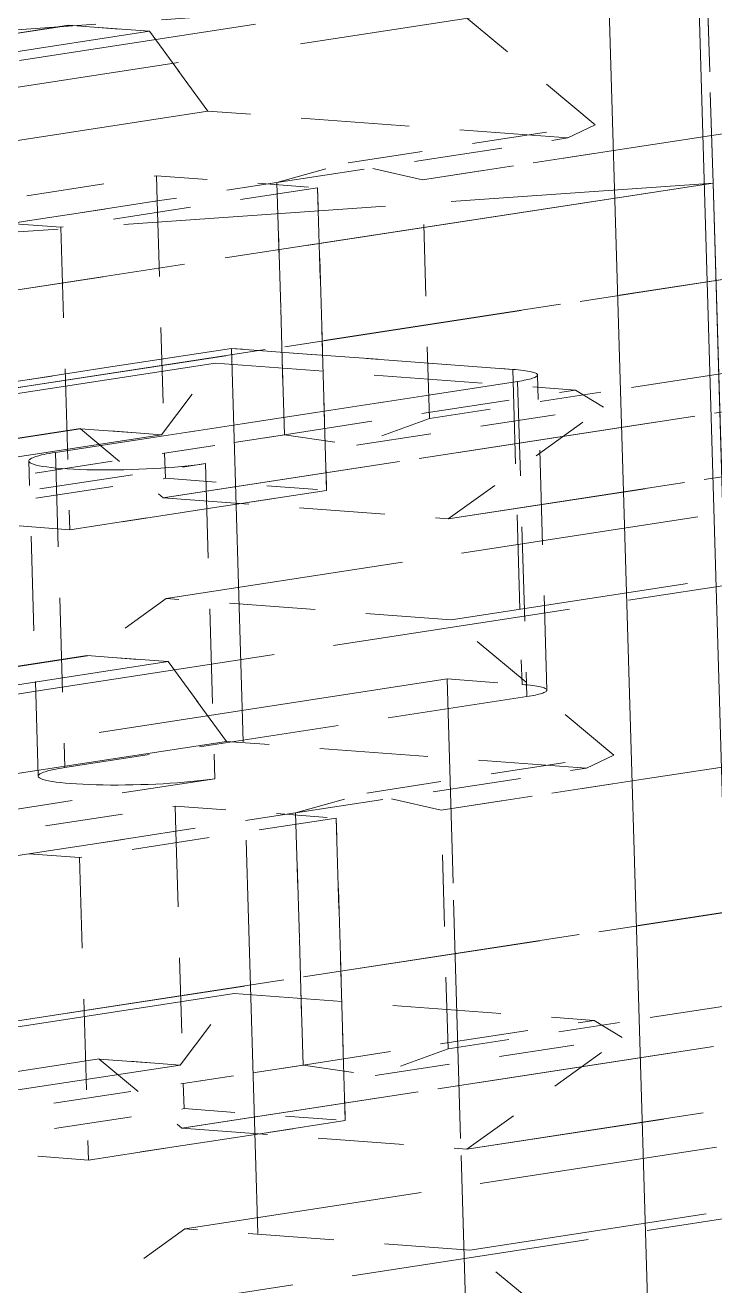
# Model space of a CAD drawing. Extents: x 23 to 417, y 3 to 294.
# Drawn here: x 330.152 to 331.509, y 146.297 to 148.779 of the extents above; entities that cross this region are included whole.
import ezdxf

# ---------------------------------------------------------------- set-up
doc = ezdxf.new("R2010")
doc.units = 0
doc.linetypes.add('DASHED', pattern=[15, 12, -3])
doc.layers.get('0').update_dxf_attribs({"lineweight": 13})

# ---------------------------------------------------------------- blocks, each defined once
blk = doc.blocks.new('BLOCK3535')
at = {"color": 7, "linetype": 'DASHED', "lineweight": 13}
for p, q in [((-41.8949, 43.7932), (-40.9729, 12.6494)), ((-40.9729, 12.6494), (-41.8949, 43.7932)), ((-41.3333, 12.8855), (-42.2406, 43.5328)), ((-41.3333, 12.8855), (-42.2406, 43.5328))]:
    blk.add_line(p, q, dxfattribs=at)
at = {"color": 7, "linetype": 'DASHED', "lineweight": 13, "ltscale": 0.078413}
for p, q in [((-44.25, 32.7588), (-41.1499, 33.2351)), ((-44.25, 32.7588), (-41.1499, 33.2351)), ((-41.868, 32.4105), (-38.7678, 32.8868)), ((-44.2121, 31.477), (-41.1119, 31.9532)), ((-41.8402, 31.4714), (-38.7401, 31.9477)), ((-41.8402, 31.4714), (-38.7401, 31.9477)), ((-40.5833, 31.5129), (-43.6834, 31.0366)), ((-43.6834, 31.0366), (-40.5833, 31.5129)), ((-39.4612, 31.4293), (-42.5614, 30.9531)), ((-42.5614, 30.9531), (-39.4612, 31.4293)), ((-43.6717, 30.6394), (-40.5715, 31.1157)), ((-43.6717, 30.6394), (-40.5715, 31.1157)), ((-42.5496, 30.5558), (-39.4495, 31.0321)), ((-42.5496, 30.5558), (-39.4495, 31.0321)), ((-44.1765, 30.276), (-41.0764, 30.7523)), ((-44.1765, 30.276), (-41.0764, 30.7523)), ((-41.7945, 29.9277), (-38.6943, 30.404)), ((-44.1386, 28.9942), (-41.0384, 29.4705)), ((-41.7667, 28.9887), (-38.6666, 29.4649)), ((-41.7667, 28.9887), (-38.6666, 29.4649)), ((-40.5098, 29.0301), (-43.6099, 28.5539)), ((-43.6099, 28.5539), (-40.5098, 29.0301)), ((-39.3877, 28.9466), (-42.4879, 28.4703)), ((-42.4879, 28.4703), (-39.3877, 28.9466)), ((-43.5982, 28.1566), (-40.498, 28.6329)), ((-43.5982, 28.1566), (-40.498, 28.6329)), ((-42.4761, 28.0731), (-39.376, 28.5493)), ((-42.4761, 28.0731), (-39.376, 28.5493)), ((-44.103, 27.7933), (-41.0029, 28.2695)), ((-44.103, 27.7933), (-41.0029, 28.2695))]:
    blk.add_line(p, q, dxfattribs=at)
at = {"color": 7, "linetype": 'DASHED', "lineweight": 13, "ltscale": 0.16194}
for p, q in [((-47.9452, 32.0871), (-41.5428, 33.0707)), ((-47.9452, 32.0871), (-41.5428, 33.0707)), ((-41.5192, 32.2762), (-47.9217, 31.2926)), ((-47.9217, 31.2926), (-41.5192, 32.2762))]:
    blk.add_line(p, q, dxfattribs=at)
at = {"color": 7, "linetype": 'DASHED', "lineweight": 13, "ltscale": 0.086143}
for p, q in [((-44.98, 32.8289), (-41.5428, 33.0707)), ((-44.98, 32.8289), (-41.5428, 33.0707)), ((-41.5192, 32.2762), (-44.9565, 32.0344)), ((-41.5192, 32.2762), (-44.9565, 32.0344))]:
    blk.add_line(p, q, dxfattribs=at)
at = {"color": 7, "linetype": 'DASHED', "lineweight": 13, "ltscale": 0.019871}
for p, q in [((-41.5428, 33.0707), (-41.5192, 32.2762)), ((-41.5192, 32.2762), (-41.5428, 33.0707))]:
    blk.add_line(p, q, dxfattribs=at)
at = {"color": 7, "linetype": 'DASHED', "lineweight": 13, "ltscale": 0.02083}
for p, q in [((-41.9826, 32.5057), (-42.6231, 33.0386)), ((-41.9826, 32.5057), (-42.6231, 33.0386)), ((-41.9091, 30.0229), (-42.5496, 30.5558)), ((-41.9091, 30.0229), (-42.5496, 30.5558)), ((-41.8356, 27.5401), (-42.4761, 28.0731)), ((-41.8356, 27.5401), (-42.4761, 28.0731))]:
    blk.add_line(p, q, dxfattribs=at)
at = {"color": 7, "linetype": 'DASHED', "lineweight": 13, "ltscale": 0.086914}
for p, q in [((-47.4924, 32.3695), (-44.0562, 32.8976)), ((-47.4453, 30.7805), (-44.0091, 31.3086)), ((-47.4189, 29.8867), (-43.9827, 30.4148)), ((-47.3718, 28.2977), (-43.9356, 28.8259))]:
    blk.add_line(p, q, dxfattribs=at)
at = {"color": 7, "linetype": 'DASHED', "lineweight": 13, "ltscale": 0.086919}
for p, q in [((-47.4924, 32.3695), (-44.0559, 32.8971)), ((-47.4189, 29.8867), (-43.9824, 30.4143))]:
    blk.add_line(p, q, dxfattribs=at)
at = {"color": 7, "linetype": 'DASHED', "lineweight": 13, "ltscale": 0.086936}
for p, q in [((-47.1749, 32.3458), (-43.7378, 32.8739)), ((-47.1749, 32.3458), (-43.7378, 32.8739)), ((-46.9447, 32.0314), (-43.5075, 32.5595)), ((-46.9447, 32.0314), (-43.5075, 32.5595)), ((-46.9153, 31.0383), (-43.4781, 31.5664)), ((-46.9153, 31.0383), (-43.4781, 31.5664)), ((-47.6492, 30.9493), (-44.2121, 31.4773)), ((-47.1279, 30.7569), (-43.6908, 31.2849)), ((-47.1279, 30.7569), (-43.6908, 31.2849)), ((-47.1014, 29.8631), (-43.6643, 30.3911)), ((-47.1014, 29.8631), (-43.6643, 30.3911)), ((-47.6136, 29.7476), (-44.1765, 30.2757)), ((-47.6136, 29.7476), (-44.1765, 30.2757)), ((-46.8712, 29.5487), (-43.434, 30.0767)), ((-46.8712, 29.5487), (-43.434, 30.0767)), ((-46.8418, 28.5556), (-43.4046, 29.0836)), ((-46.8418, 28.5556), (-43.4046, 29.0836)), ((-47.5757, 28.4665), (-44.1386, 28.9946)), ((-47.0544, 28.2741), (-43.6173, 28.8021)), ((-47.0544, 28.2741), (-43.6173, 28.8021))]:
    blk.add_line(p, q, dxfattribs=at)
at = {"color": 7, "linetype": 'DASHED', "lineweight": 13, "ltscale": 0.007981}
for p, q in [((-44.0562, 32.8977), (-43.7378, 32.8739)), ((-43.9827, 30.415), (-43.6643, 30.3911))]:
    blk.add_line(p, q, dxfattribs=at)
at = {"color": 7, "linetype": 'DASHED', "lineweight": 13, "ltscale": 0.00798}
for p, q in [((-43.7378, 32.8739), (-44.0562, 32.8976)), ((-43.6908, 31.2849), (-44.0091, 31.3085)), ((-44.0091, 31.3085), (-43.6908, 31.2847)), ((-43.6643, 30.3911), (-43.9827, 30.4148)), ((-43.6173, 28.8021), (-43.9356, 28.8257)), ((-43.9356, 28.8257), (-43.6173, 28.802))]:
    blk.add_line(p, q, dxfattribs=at)
at = {"color": 7, "linetype": 'DASHED', "lineweight": 13, "ltscale": 0.009743}
for p, q in [((-43.7378, 32.8739), (-43.5075, 32.5595)), ((-43.5075, 32.5595), (-43.7378, 32.8739)), ((-43.6643, 30.3911), (-43.434, 30.0767)), ((-43.434, 30.0767), (-43.6643, 30.3911))]:
    blk.add_line(p, q, dxfattribs=at)
at = {"color": 7, "linetype": 'DASHED', "lineweight": 13, "ltscale": 0.078412}
for p, q in [((-38.7678, 32.8865), (-41.868, 32.4105)), ((-38.6943, 30.4038), (-41.7945, 29.9277))]:
    blk.add_line(p, q, dxfattribs=at)
at = {"color": 7, "linetype": 'DASHED', "lineweight": 13, "ltscale": 0.035532}
for p, q in [((-42.0902, 32.4539), (-43.5075, 32.5595)), ((-42.0902, 32.4539), (-43.5075, 32.5595)), ((-43.4781, 31.5664), (-42.0608, 31.4608)), ((-43.4781, 31.5664), (-42.0608, 31.4608)), ((-42.0167, 29.9712), (-43.434, 30.0767)), ((-42.0167, 29.9712), (-43.434, 30.0767)), ((-43.4046, 29.0836), (-41.9873, 28.978)), ((-43.4046, 29.0836), (-41.9873, 28.978))]:
    blk.add_line(p, q, dxfattribs=at)
at = {"color": 7, "linetype": 'DASHED', "lineweight": 13, "ltscale": 0.024606}
for p, q in [((-42.9555, 32.3562), (-41.9827, 32.5056)), ((-42.9555, 32.3562), (-41.9827, 32.5056)), ((-42.9226, 31.2434), (-41.9497, 31.3928)), ((-42.9226, 31.2434), (-41.9497, 31.3928)), ((-42.882, 29.8734), (-41.9092, 30.0229)), ((-42.882, 29.8734), (-41.9092, 30.0229)), ((-42.8491, 28.7606), (-41.8762, 28.9101)), ((-42.8491, 28.7606), (-41.8762, 28.9101))]:
    blk.add_line(p, q, dxfattribs=at)
at = {"color": 7, "linetype": 'DASHED', "lineweight": 13, "ltscale": 0.002984}
for p, q in [((-41.9826, 32.5056), (-42.0902, 32.4539)), ((-41.9826, 32.5056), (-42.0902, 32.4539)), ((-41.9091, 30.0229), (-42.0167, 29.9712)), ((-41.9091, 30.0229), (-42.0167, 29.9712))]:
    blk.add_line(p, q, dxfattribs=at)
at = {"color": 7, "linetype": 'DASHED', "lineweight": 13, "ltscale": 0.028979}
for p, q in [((-43.2359, 32.2779), (-42.0902, 32.4539)), ((-43.2359, 32.2779), (-42.0902, 32.4539)), ((-43.2065, 31.2848), (-42.0608, 31.4608)), ((-43.2065, 31.2848), (-42.0608, 31.4608)), ((-43.1624, 29.7951), (-42.0167, 29.9712)), ((-43.1624, 29.7951), (-42.0167, 29.9712)), ((-43.133, 28.802), (-41.9873, 28.978)), ((-43.133, 28.802), (-41.9873, 28.978))]:
    blk.add_line(p, q, dxfattribs=at)
at = {"color": 7, "linetype": 'DASHED', "lineweight": 13, "ltscale": 0.020121}
for p, q in [((-42.6635, 32.2884), (-41.868, 32.4107)), ((-41.868, 32.4105), (-42.6635, 32.2884)), ((-42.6357, 31.3489), (-41.8401, 31.4711)), ((-42.6357, 31.3489), (-41.8401, 31.4711)), ((-42.59, 29.8057), (-41.7945, 29.9279)), ((-41.7945, 29.9277), (-42.59, 29.8057)), ((-42.5622, 28.8661), (-41.7666, 28.9883)), ((-42.5622, 28.8661), (-41.7666, 28.9883))]:
    blk.add_line(p, q, dxfattribs=at)
at = {"color": 7, "linetype": 'DASHED', "lineweight": 13, "ltscale": 0.007278}
for p, q in [((-43.2359, 32.2779), (-42.9555, 32.3562)), ((-43.2359, 32.2779), (-42.9555, 32.3562)), ((-43.1624, 29.7951), (-42.882, 29.8734)), ((-43.1624, 29.7951), (-42.882, 29.8734))]:
    blk.add_line(p, q, dxfattribs=at)
at = {"color": 7, "linetype": 'DASHED', "lineweight": 13, "ltscale": 0.007494}
for p, q in [((-42.6635, 32.2884), (-42.9555, 32.3562)), ((-42.6635, 32.2884), (-42.9555, 32.3562)), ((-42.59, 29.8057), (-42.882, 29.8734)), ((-42.59, 29.8057), (-42.882, 29.8734))]:
    blk.add_line(p, q, dxfattribs=at)
at = {"color": 7, "linetype": 'DASHED', "lineweight": 13, "ltscale": 0.025569}
for p, q in [((-44.7215, 32.1494), (-43.7106, 32.3047)), ((-44.7215, 32.1494), (-43.7106, 32.3047)), ((-43.0758, 32.2575), (-44.0867, 32.1022)), ((-43.0758, 32.2575), (-44.0867, 32.1022)), ((-43.7077, 32.2054), (-44.7186, 32.0501)), ((-44.7186, 32.0501), (-43.7077, 32.2054)), ((-43.415, 31.6247), (-44.4259, 31.4694)), ((-44.4259, 31.4694), (-43.415, 31.6247)), ((-44.6892, 31.057), (-43.6783, 31.2123)), ((-44.6892, 31.057), (-43.6783, 31.2123)), ((-44.6863, 30.9577), (-43.6753, 31.113)), ((-44.6863, 30.9577), (-43.6753, 31.113)), ((-44.0514, 30.9104), (-43.0405, 31.0657)), ((-43.0405, 31.0657), (-44.0514, 30.9104)), ((-44.648, 29.6667), (-43.6371, 29.822)), ((-44.648, 29.6667), (-43.6371, 29.822)), ((-43.0023, 29.7747), (-44.0132, 29.6194)), ((-43.0023, 29.7747), (-44.0132, 29.6194)), ((-43.6342, 29.7227), (-44.6451, 29.5674)), ((-44.6451, 29.5674), (-43.6342, 29.7227)), ((-44.6157, 28.5743), (-43.6048, 28.7296)), ((-44.6157, 28.5743), (-43.6048, 28.7296)), ((-44.6128, 28.4749), (-43.6018, 28.6302)), ((-44.6128, 28.4749), (-43.6018, 28.6302)), ((-43.9779, 28.4277), (-42.967, 28.583)), ((-42.967, 28.583), (-43.9779, 28.4277))]:
    blk.add_line(p, q, dxfattribs=at)
at = {"color": 7, "linetype": 'DASHED', "lineweight": 13, "ltscale": 0.002484}
for p, q in [((-43.7077, 32.2054), (-43.7106, 32.3047)), ((-43.7106, 32.3047), (-43.7077, 32.2054)), ((-43.6753, 31.113), (-43.6783, 31.2123)), ((-43.6783, 31.2123), (-43.6753, 31.113)), ((-43.6342, 29.7227), (-43.6371, 29.822)), ((-43.6371, 29.822), (-43.6342, 29.7227)), ((-43.6018, 28.6302), (-43.6048, 28.7296)), ((-43.6048, 28.7296), (-43.6018, 28.6302))]:
    blk.add_line(p, q, dxfattribs=at)
at = {"color": 7, "linetype": 'DASHED', "lineweight": 13, "ltscale": 0.015915}
for p, q in [((-43.7106, 32.3047), (-43.0758, 32.2575)), ((-43.7106, 32.3047), (-43.0758, 32.2575)), ((-44.0867, 32.1022), (-44.7215, 32.1494)), ((-44.0867, 32.1022), (-44.7215, 32.1494)), ((-43.6753, 31.113), (-43.0405, 31.0657)), ((-43.6753, 31.113), (-43.0405, 31.0657)), ((-44.0514, 30.9104), (-44.6863, 30.9577)), ((-44.0514, 30.9104), (-44.6863, 30.9577)), ((-43.6371, 29.822), (-43.0023, 29.7747)), ((-43.6371, 29.822), (-43.0023, 29.7747)), ((-44.0132, 29.6194), (-44.648, 29.6667)), ((-44.0132, 29.6194), (-44.648, 29.6667)), ((-43.6018, 28.6302), (-42.967, 28.583)), ((-43.6018, 28.6302), (-42.967, 28.583)), ((-43.9779, 28.4277), (-44.6128, 28.4749)), ((-43.9779, 28.4277), (-44.6128, 28.4749))]:
    blk.add_line(p, q, dxfattribs=at)
at = {"color": 7, "linetype": 'DASHED', "lineweight": 13, "ltscale": 0.011932}
for p, q in [((-43.2359, 32.2779), (-43.7077, 32.2054)), ((-43.2359, 32.2779), (-43.7077, 32.2054)), ((-43.6783, 31.2123), (-43.2065, 31.2848)), ((-43.2065, 31.2848), (-43.6783, 31.2123)), ((-43.1624, 29.7951), (-43.6342, 29.7227)), ((-43.1624, 29.7951), (-43.6342, 29.7227)), ((-43.6048, 28.7296), (-43.133, 28.802)), ((-43.133, 28.802), (-43.6048, 28.7296))]:
    blk.add_line(p, q, dxfattribs=at)
at = {"color": 7, "linetype": 'DASHED', "lineweight": 13, "ltscale": 0.024839}
for p, q in [((-43.2065, 31.2848), (-43.2359, 32.2779)), ((-43.2359, 32.2779), (-43.2065, 31.2848)), ((-43.7077, 32.2054), (-43.6783, 31.2123)), ((-43.7077, 32.2054), (-43.6783, 31.2123)), ((-43.133, 28.802), (-43.1624, 29.7951)), ((-43.1624, 29.7951), (-43.133, 28.802)), ((-43.6342, 29.7227), (-43.6048, 28.7296)), ((-43.6342, 29.7227), (-43.6048, 28.7296))]:
    blk.add_line(p, q, dxfattribs=at)
at = {"color": 7, "linetype": 'DASHED', "lineweight": 13, "ltscale": 0.0235}
for p, q in [((-42.6357, 31.3489), (-42.6635, 32.2884)), ((-42.6357, 31.3489), (-42.6635, 32.2884)), ((-42.5622, 28.8661), (-42.59, 29.8057)), ((-42.5622, 28.8661), (-42.59, 29.8057))]:
    blk.add_line(p, q, dxfattribs=at)
at = {"color": 7, "linetype": 'DASHED', "lineweight": 13, "ltscale": 0.168902}
for p, q in [((-41.5192, 32.2762), (-41.3193, 25.5231)), ((-41.3193, 25.5231), (-41.5192, 32.2762))]:
    blk.add_line(p, q, dxfattribs=at)
at = {"color": 7, "linetype": 'DASHED', "lineweight": 13, "ltscale": 0.029806}
for p, q in [((-43.0405, 31.0657), (-43.0758, 32.2575)), ((-43.0758, 32.2575), (-43.0405, 31.0657)), ((-44.0867, 32.1022), (-44.0514, 30.9104)), ((-44.0867, 32.1022), (-44.0514, 30.9104)), ((-42.967, 28.583), (-43.0023, 29.7747)), ((-43.0023, 29.7747), (-42.967, 28.583)), ((-44.0132, 29.6194), (-43.9779, 28.4277)), ((-44.0132, 29.6194), (-43.9779, 28.4277))]:
    blk.add_line(p, q, dxfattribs=at)
at = {"color": 7, "linetype": 'DASHED', "lineweight": 13, "ltscale": 0.078411}
for p, q in [((-41.1119, 31.9527), (-44.2121, 31.477)), ((-41.0384, 29.47), (-44.1386, 28.9942))]:
    blk.add_line(p, q, dxfattribs=at)
at = {"color": 7, "linetype": 'DASHED', "lineweight": 13, "ltscale": 0.027759}
for p, q in [((-42.3077, 31.5422), (-43.415, 31.6247)), ((-43.415, 31.6247), (-42.3077, 31.5422))]:
    blk.add_line(p, q, dxfattribs=at)
at = {"color": 7, "linetype": 'DASHED', "lineweight": 13, "ltscale": 0.12916}
blk.add_line((-43.415, 31.6247), (-43.2621, 26.4605), dxfattribs=at)
blk.add_line((-43.415, 31.6247), (-43.2621, 26.4605), dxfattribs=at)
at = {"color": 7, "linetype": 'DASHED', "lineweight": 13, "ltscale": 0.008818}
for p, q in [((-43.6908, 31.2849), (-43.4781, 31.5664)), ((-43.6908, 31.2849), (-43.4781, 31.5664)), ((-43.6173, 28.8021), (-43.4046, 29.0836)), ((-43.6173, 28.8021), (-43.4046, 29.0836))]:
    blk.add_line(p, q, dxfattribs=at)
at = {"color": 7, "linetype": 'DASHED', "lineweight": 13, "ltscale": 0.031048}
for p, q in [((-42.3077, 31.5422), (-42.271, 30.3008)), ((-42.3077, 31.5422), (-42.271, 30.3008)), ((-42.2885, 31.4947), (-42.2517, 30.2533)), ((-42.2885, 31.4947), (-42.2517, 30.2533)), ((-42.1733, 30.2787), (-42.21, 31.52)), ((-42.1733, 30.2787), (-42.21, 31.52)), ((-44.1081, 31.2151), (-44.0713, 29.9737)), ((-44.1081, 31.2151), (-44.0713, 29.9737)), ((-44.1759, 29.9399), (-44.2126, 31.1813)), ((-44.1759, 29.9399), (-44.2126, 31.1813)), ((-43.5175, 31.1711), (-43.4808, 29.9298)), ((-43.5175, 31.1711), (-43.4808, 29.9298))]:
    blk.add_line(p, q, dxfattribs=at)
at = {"color": 7, "linetype": 'DASHED', "lineweight": 13, "ltscale": 0.046025}
for p, q in [((-44.1081, 31.2151), (-42.2885, 31.4947)), ((-42.2885, 31.4947), (-44.1081, 31.2151)), ((-42.2517, 30.2533), (-44.0713, 29.9737)), ((-42.2517, 30.2533), (-44.0713, 29.9737))]:
    blk.add_line(p, q, dxfattribs=at)
at = {"color": 7, "linetype": 'DASHED', "lineweight": 13, "ltscale": 0.086935}
for p, q in [((-44.2121, 31.477), (-47.6492, 30.9493)), ((-44.1386, 28.9942), (-47.5757, 28.4665))]:
    blk.add_line(p, q, dxfattribs=at)
at = {"color": 7, "linetype": 'DASHED', "lineweight": 13, "ltscale": 0.003257}
for p, q in [((-42.0608, 31.4608), (-41.9497, 31.3928)), ((-42.0608, 31.4608), (-41.9497, 31.3928)), ((-41.9873, 28.978), (-41.8762, 28.91)), ((-41.9873, 28.978), (-41.8762, 28.91))]:
    blk.add_line(p, q, dxfattribs=at)
at = {"color": 7, "linetype": 'DASHED', "lineweight": 13, "ltscale": 0.018833}
for p, q in [((-42.5614, 30.9531), (-41.9497, 31.3928)), ((-42.5614, 30.9531), (-41.9497, 31.3928)), ((-42.4879, 28.4703), (-41.8762, 28.91)), ((-42.4879, 28.4703), (-41.8762, 28.91))]:
    blk.add_line(p, q, dxfattribs=at)
at = {"color": 7, "linetype": 'DASHED', "lineweight": 13, "ltscale": 0.007642}
for p, q in [((-42.6357, 31.3489), (-42.9226, 31.2434)), ((-42.6357, 31.3489), (-42.9226, 31.2434)), ((-42.5622, 28.8661), (-42.8491, 28.7606)), ((-42.5622, 28.8661), (-42.8491, 28.7606))]:
    blk.add_line(p, q, dxfattribs=at)
at = {"color": 7, "linetype": 'DASHED', "lineweight": 13, "ltscale": 0.086922}
for p, q in [((-47.4453, 30.7805), (-44.0089, 31.3091)), ((-47.3718, 28.2977), (-43.9353, 28.8263))]:
    blk.add_line(p, q, dxfattribs=at)
at = {"color": 7, "linetype": 'DASHED', "lineweight": 13, "ltscale": 0.0106}
for p, q in [((-44.0094, 31.3078), (-43.6834, 31.0366)), ((-44.0094, 31.3078), (-43.6834, 31.0366)), ((-43.9359, 28.8251), (-43.6099, 28.5539)), ((-43.9359, 28.8251), (-43.6099, 28.5539))]:
    blk.add_line(p, q, dxfattribs=at)
at = {"color": 7, "linetype": 'DASHED', "lineweight": 13, "ltscale": 0.007174}
for p, q in [((-43.2065, 31.2848), (-42.9226, 31.2434)), ((-43.2065, 31.2848), (-42.9226, 31.2434)), ((-43.133, 28.802), (-42.8491, 28.7606)), ((-43.133, 28.802), (-42.8491, 28.7606))]:
    blk.add_line(p, q, dxfattribs=at)
at = {"color": 7, "linetype": 'DASHED', "lineweight": 13, "ltscale": 0.030683}
for p, q in [((-44.7306, 30.9848), (-43.5175, 31.1711)), ((-44.7306, 30.9848), (-43.5175, 31.1711)), ((-43.4808, 29.9298), (-44.6939, 29.7434)), ((-43.4808, 29.9298), (-44.6939, 29.7434))]:
    blk.add_line(p, q, dxfattribs=at)
at = {"color": 7, "linetype": 'DASHED', "lineweight": 13, "ltscale": 0.028129}
for p, q in [((-43.6834, 31.0366), (-42.5614, 30.9531)), ((-43.6834, 31.0366), (-42.5614, 30.9531)), ((-42.5496, 30.5558), (-43.6717, 30.6394)), ((-42.5496, 30.5558), (-43.6717, 30.6394)), ((-43.6099, 28.5539), (-42.4879, 28.4703)), ((-43.6099, 28.5539), (-42.4879, 28.4703)), ((-42.4761, 28.0731), (-43.5982, 28.1566)), ((-42.4761, 28.0731), (-43.5982, 28.1566))]:
    blk.add_line(p, q, dxfattribs=at)
at = {"color": 7, "linetype": 'DASHED', "lineweight": 13, "ltscale": 0.009584}
for p, q in [((-43.6717, 30.6394), (-43.983, 30.4157)), ((-43.6717, 30.6394), (-43.983, 30.4157)), ((-43.5982, 28.1566), (-43.9094, 27.9329)), ((-43.5982, 28.1566), (-43.9094, 27.9329))]:
    blk.add_line(p, q, dxfattribs=at)
at = {"color": 7, "linetype": 'DASHED', "lineweight": 13, "ltscale": 0.138607}
blk.add_line((-48.0463, 29.4809), (-42.5663, 30.3228), dxfattribs=at)
blk.add_line((-48.0463, 29.4809), (-42.5663, 30.3228), dxfattribs=at)
at = {"color": 7, "linetype": 'DASHED', "lineweight": 13, "ltscale": 0.007402}
blk.add_line((-42.5663, 30.3228), (-42.271, 30.3008), dxfattribs=at)
blk.add_line((-42.5663, 30.3228), (-42.271, 30.3008), dxfattribs=at)
at = {"color": 7, "linetype": 'DASHED', "lineweight": 13, "ltscale": 0.067064}
for p, q in [((-42.4869, 27.6414), (-42.5663, 30.3228)), ((-42.5663, 30.3228), (-42.4869, 27.6414))]:
    blk.add_line(p, q, dxfattribs=at)
at = {"color": 7, "linetype": 'DASHED', "lineweight": 13}
for centre, major_axis, start_param, end_param in [((-42.5099, 31.5112), (0.2999, 0.0089), 0, 0.827506), ((-42.5099, 31.5112), (-0.2999, -0.0089), 3.141593, 3.969099), ((-42.5099, 31.5112), (0.2999, 0.0089), 5.539895, 6.283185), ((-42.5099, 31.5112), (-0.2999, -0.0089), 2.398303, 3.141593), ((-43.8128, 31.1931), (-0.3998, -0.0118), 5.539895, 6.283185), ((-43.8128, 31.1931), (0.3998, 0.0118), 2.398303, 3.141593), ((-43.8128, 31.1931), (-0.3998, -0.0118), 0, 2.398303), ((-43.8128, 31.1931), (0.3998, 0.0118), 3.141593, 5.539895), ((-42.4732, 30.2698), (-0.2999, -0.0089), 3.141593, 3.969099), ((-42.4732, 30.2698), (-0.2999, -0.0089), 3.141593, 3.969099), ((-42.4732, 30.2698), (-0.2999, -0.0089), 2.398303, 3.141593), ((-42.4732, 30.2698), (-0.2999, -0.0089), 2.398303, 3.141593), ((-43.7761, 29.9518), (0.3998, 0.0118), 2.398303, 3.141593), ((-43.7761, 29.9518), (-0.3998, -0.0118), 5.539895, 6.283185), ((-43.7761, 29.9518), (0.3998, 0.0118), 3.141593, 5.539895), ((-43.7761, 29.9518), (-0.3998, -0.0118), 0, 2.398303)]:
    blk.add_ellipse(centre, major_axis=major_axis, ratio=0.113477, start_param=start_param, end_param=end_param, dxfattribs=at)

msp = doc.modelspace()

# ---------------------------------------------------------------- block references
at = {"lineweight": 0, "xscale": 0.5, "yscale": 0.5, "zscale": 0.5}
msp.add_blockref('BLOCK3535', (352.2652, 132.3303), dxfattribs=at)

doc.saveas('drawing.dxf')
